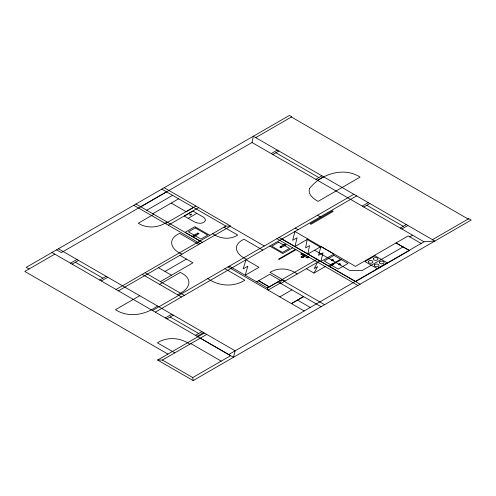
<?xml version="1.0" encoding="UTF-8"?>
<svg xmlns="http://www.w3.org/2000/svg" width="496" height="496" viewBox="0 0 496 496"><rect width="100%" height="100%" fill="white"/><g stroke="black" fill="none" stroke-linecap="round" stroke-linejoin="round"><path stroke-width="0.74" d="M307.96 254.02L309.498 245.632L305.598 247.882L307.16 239.475L320.094 247.014M56.563 249.854L61.324 252.607L252.03 142.501L253.332 136.251L434.837 241.037L423.999 241.788L228.718 354.535M320.906 246.574L318.562 255.378L322.983 252.83L320.881 261.572L333.876 254.064L294.965 231.508L292.646 240.324L297.067 237.776L294.965 246.518L307.96 239.01M317.645 262.204L314.191 268.572L317.626 266.588L313.962 273.079L306.379 268.702M255.713 137.621L291.76 116.814L289.379 115.438L26.257 267.35L29.078 268.975M54.802 254.126L24.8 271.442L167.939 354.082M140.721 206.795L166.575 191.865M146.735 210.267L172.596 195.337M152.756 213.739L178.61 198.809M153.741 214.297L138.26 223.237C147.052 228.842 158.67 227.9 167.059 221.985M70.494 263.184L76.923 259.47M72.118 264.12L78.548 260.406M271.207 153.574L277.276 150.071M272.831 154.51L278.895 151.007M165.472 223.566L195.864 206.02M193.483 207.458L186.13 211.705L171.207 203.087M168.287 225.196L198.679 207.644M188.189 218.327L193.787 221.538C197.241 223.628 203.453 224.552 205.542 220.292L204.836 218.445L203.286 217.081L192.956 211.079L184.289 216.076L188.189 218.327L196.85 213.323M99.696 280.042L106.125 276.328M101.32 280.978L107.75 277.264M116.033 289.472L225.841 226.077L230.603 226.077L164.176 187.724M118.414 290.848L230.603 226.077M315.834 179.341L321.904 175.838M317.465 180.277L323.528 176.774M164.988 271.467L186.459 259.067M160.431 281.598L192.956 262.818L179.961 255.316M139.711 295.715L115.506 309.69C128.582 318.227 145.545 314.941 157.486 305.976M159.607 284.375L180.321 272.416C194.401 279.192 189.546 289.565 177.506 294.711M152.483 310.521L353.834 194.271M155.298 312.145L356.649 195.895M165.317 317.93L171.752 314.216M362.179 206.094L368.249 202.591M166.947 318.872L173.377 315.152M292.702 247.82L282.745 253.574L269.743 246.066M363.804 207.037L369.867 203.534M295.449 249.389L278.554 259.141L279.093 259.458L295.988 249.699M301.326 254.429L302.647 253.667M256.668 281.864L269.793 274.269L280.407 280.401L267.27 287.984M305.071 255.068L300.973 256.847C302.262 259.327 304.234 255.781 305.654 255.409M307.886 254.064L321.036 246.469L355.446 266.358L408.171 235.922L421.166 243.424M308.059 256.792L306.739 257.554L308.084 256.804M229.388 266.116L267.344 288.027L317.025 259.346M280.823 283.458L319.808 260.952M195.467 335.339L201.903 331.619M197.092 336.276L203.527 332.562M291.419 117.013L468.143 219.046L468.819 218.668L471.2 220.044L193.167 380.562L157.623 360.04L204.371 333.052M157.623 360.04L162.39 360.04L206.758 334.428M313.962 273.079L325.227 266.581M279.794 296.875L291.927 289.869M400.229 228.067L406.298 224.564M401.859 229.003L407.923 225.5M291.412 303.577L303.546 296.577M291.512 303.639L303.645 296.633M409.777 236.846L412.604 235.209M403.136 246.872L361.968 270.636L349.525 270.388L314.569 250.207M162.39 360.04L192.733 377.561L230.671 355.657M432.45 239.661L468.819 218.668M409.281 250.418L395.982 242.959L409.405 250.517L355.651 281.554L281.964 239.01M332.19 260.468C334.248 260.809 331.985 258.937 332.035 260.381M339.307 264.579C341.372 264.926 339.109 263.047 339.159 264.492M275.863 152.762L318.872 177.587M366.835 205.282L403.267 226.312M252.03 142.501L423.999 241.788M317.49 215.252L320.304 216.876M295.275 228.079L298.09 229.704M279.074 237.435L360.077 284.196M276.904 238.681L357.907 285.448M303.75 255.831L300.632 254.033L301.952 253.27L308.797 257.219L307.477 257.982L304.333 256.172M303.335 256.066L303.924 256.407M230.181 226.325L264.25 245.991M161.789 189.1L225.841 226.077M223.994 227.143L237.714 235.061C230.026 239.99 219.914 238.898 212.666 233.684M262.775 250.096L244.02 239.264C231.322 244.919 236.208 255.192 246.841 259.296M297.222 273.99C289.385 268.311 278.405 267.015 270.06 272.385L285.033 281.027M209.845 235.315L194.903 226.684L185.089 232.357L200.031 240.982M324.595 304.687L281.542 279.831L280.209 283.104L268.076 290.104L304.191 310.961M278.039 281.852L321.092 306.708M135.947 204.023L202.374 242.377M133.777 205.27L200.21 243.623M297.476 300.08L310.254 307.458M198.809 244.435L179.633 233.356C166.761 239.06 170.878 249.761 182.013 254.132M258.627 280.717L269.241 286.843M258.571 280.761L269.173 286.886M227.999 266.916L268.119 290.079L267.344 288.027M224.905 268.708L244.844 280.215C233.523 287.438 218.575 286.204 207.781 278.591M158.491 267.71L171.492 275.218M145.049 272.719L184.314 295.393M142.234 274.344L181.499 297.017M58.416 248.781L235.154 350.821L233.486 357.287L51.981 252.495M75.336 262.266L102.914 278.188M170.159 317.012L198.685 333.479M200.26 338.179L230.628 355.713M190.867 343.598L221.241 361.131M189.819 344.205C180.37 337.553 167.295 336.517 157.399 342.829L174.803 352.873M192.733 377.561L193.167 380.562M309.597 188.406C307.402 194.358 313.553 198.797 318.035 201.395L360.102 177.109C343.691 166.451 320.968 174.009 309.597 188.406M247.826 266.203L245.204 275.243L258.993 267.288L245.991 259.78L243.139 268.906L247.826 266.203M368.299 261.361L368.671 262.799L370.568 263.308L372.136 262.992L373.023 261.894L372.471 260.989L371.492 260.586L369.65 260.586L368.299 261.361M374.362 264.864L374.734 266.302L376.638 266.811L378.541 266.302L379.087 265.397L378.535 264.492L377.561 264.083L375.714 264.083L374.362 264.864M373.345 258.447L373.717 259.885L375.621 260.394L377.183 260.078L378.07 258.98L377.518 258.075L376.538 257.666L374.697 257.666L373.345 258.447M379.415 261.95L379.781 263.388L381.684 263.897L383.588 263.388L384.133 262.483L383.588 261.578L382.608 261.169L380.761 261.169L379.415 261.95M198.437 233.622C197.098 234.899 197.092 232.351 198.437 233.622M198.896 233.622L197.823 234.242L196.751 233.622L197.823 233.002L198.896 233.622M281.474 247.157C280.128 248.428 280.128 245.886 281.474 247.157M281.933 247.157L280.86 247.777L279.787 247.157L280.86 246.537L281.933 247.157M333.616 260.177L332.543 260.791L331.471 260.177L332.543 259.557L333.616 260.177M340.74 264.287L339.667 264.907L338.594 264.287L339.667 263.667L340.74 264.287M190.929 214.117L189.553 214.911L190.21 215.289L191.586 214.495L190.929 214.117M195.281 227.906L188.43 231.861L200.886 239.047L207.731 235.092L195.281 227.906M195.858 234.124L192.826 235.879L194.122 236.629L197.16 234.875L195.858 234.124M332.283 210.967L310.062 223.789L310.93 224.291L333.145 211.463L332.283 210.967M278.69 242.153L271.709 246.183L282.54 252.439L289.521 248.409L278.69 242.153M284.723 244.175L281.691 245.923L282.993 246.673L286.025 244.925L284.723 244.175M302.43 254.169L301.971 254.057L302.43 254.169M307.191 256.922L307.39 257.182L307.191 256.922M333.963 255.366L324.217 260.995L330.869 264.833L340.616 259.21L333.963 255.366M332.549 263.581L329.518 265.329L330.813 266.079L333.851 264.331L332.549 263.581M341.298 259.625L331.551 265.255L338.204 269.092L347.95 263.469L341.298 259.625M375.038 255.812L365.013 261.603L377.146 268.603L387.165 262.818L375.038 255.812M303.037 257.591L301.779 257.343L301.277 256.587L303.037 257.591"/></g></svg>
